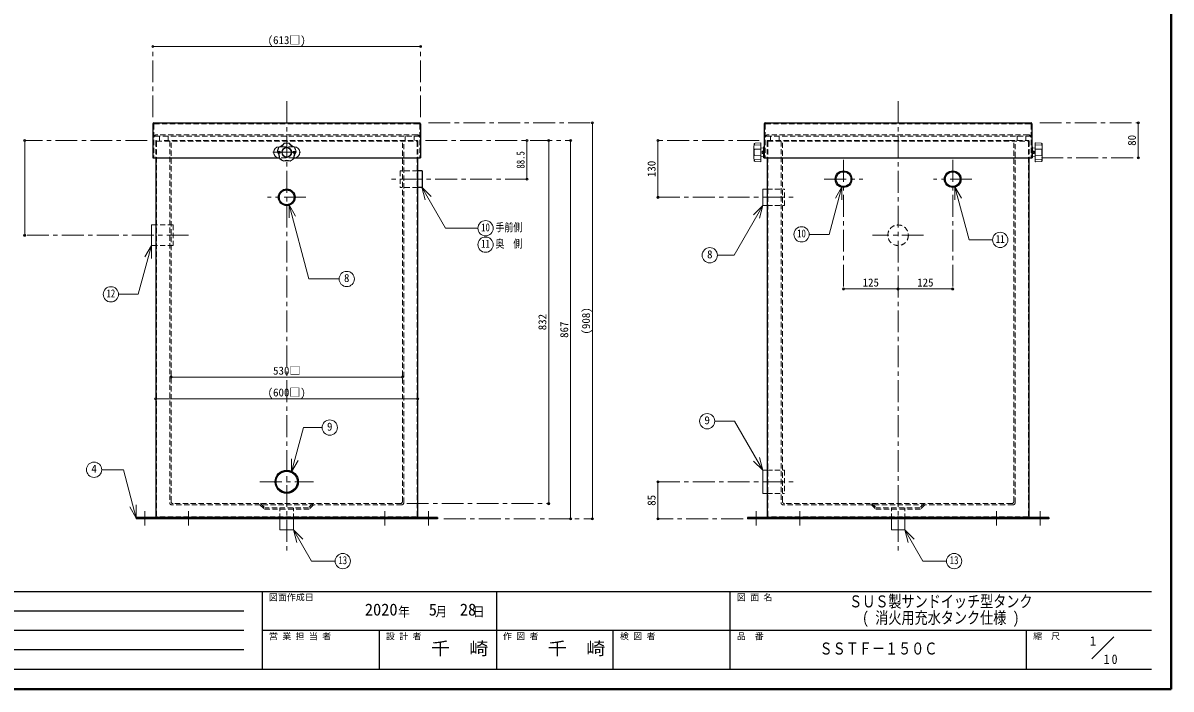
# Model space of a CAD drawing. Units: millimetres at full size, sheet at 1:10. Extents: x -2123 to 1927, y -1358 to 1452.
# Drawn here: x -702 to 1927, y -1358 to 168 of the extents above; entities that cross this region are included whole.
import ezdxf
from ezdxf.enums import TextEntityAlignment as Align

# ---------------------------------------------------------------- set-up
doc = ezdxf.new("R2010")
doc.units = ezdxf.units.MM
doc.header["$LTSCALE"] = 10
doc.header["$PDMODE"] = 32
doc.header["$PDSIZE"] = 5
doc.linetypes.add('CHAIN1', pattern=[8, 5, -1, 1, -1])
doc.linetypes.add('DASHED1', pattern=[1.8, 1.2, -0.6])
doc.layers.add('0-0', color=7, linetype='Continuous', lineweight=18)
doc.styles.add('ＭＳ ゴシック', font='')
doc.styles.get('ＭＳ ゴシック').set_extended_font_data('MS Gothic')

msp = doc.modelspace()

# ---------------------------------------------------------------- linework, layer by layer
at = {"layer": '0-0', "color": 1, "lineweight": 40}
for q in [(1927.2, 1451.91), (-2122.8, -1358.09)]:
    msp.add_line((1927.2, -1358.09), q, dxfattribs=at)
at = {"layer": '0-0', "color": 4, "lineweight": 9}
for p, q in [((-404.3, 114.41), (208.7, 114.41)), ((602.2, -968.09), (602.2, -60.59)), ((1852.2, -60.59), (1852.2, -140.59)), ((-697.8, -101.09), (-697.8, -318.09)), ((452.2, -101.09), (452.2, -189.59)), ((502.2, -101.09), (502.2, -933.09)), ((552.2, -968.09), (552.2, -101.09)), ((752.2, -101.09), (752.2, -231.09)), ((1302.2, -441.09), (1177.2, -441.09)), ((1427.2, -441.09), (1302.2, -441.09)), ((-362.8, -643.09), (167.2, -643.09)), ((-397.8, -693.09), (202.2, -693.09)), ((752.2, -883.09), (752.2, -968.09))]:
    msp.add_line(p, q, dxfattribs=at)
at = {"layer": '0-0', "color": 4, "linetype": 'CHAIN1', "lineweight": 9}
for p, q in [((-404.3, -47.59), (-404.3, 114.41)), ((208.7, -47.59), (208.7, 114.41)), ((-97.8, -10.59), (-97.8, -1043.09)), ((1302.2, -10.59), (1302.2, -1043.09)), ((226.7, -60.59), (602.2, -60.59)), ((1626.7, -60.59), (1852.2, -60.59)), ((-417.3, -101.09), (-697.8, -101.09)), ((219.7, -101.09), (552.2, -101.09)), ((983.7, -101.09), (752.2, -101.09)), ((-129.3, -128.09), (-66.3, -128.09)), ((1177.2, -145.59), (1177.2, -441.09)), ((1427.2, -145.59), (1427.2, -441.09)), ((1630.2, -140.59), (1852.2, -140.59)), ((452.2, -189.59), (137.2, -189.59)), ((1133.2, -189.59), (1221.2, -189.59)), ((1471.2, -189.59), (1383.2, -189.59)), ((-53.8, -231.09), (-141.8, -231.09)), ((752.2, -231.09), (1067.2, -231.09)), ((-692.45, -318.09), (-322.8, -318.09)), ((1360.7, -318.09), (1243.7, -318.09)), ((-159.3, -883.09), (-36.3, -883.09)), ((752.2, -883.09), (1067.2, -883.09)), ((177.2, -933.09), (502.2, -933.09)), ((-422.8, -950.09), (-422.8, -983.09)), ((-322.8, -950.09), (-322.8, -983.09)), ((127.2, -950.09), (127.2, -983.09)), ((227.2, -950.09), (227.2, -983.09)), ((262.2, -968.09), (602.2, -968.09)), ((947.2, -968.09), (752.2, -968.09)), ((977.2, -950.09), (977.2, -983.09)), ((1077.2, -950.09), (1077.2, -983.09)), ((1527.2, -950.09), (1527.2, -983.09)), ((1627.2, -950.09), (1627.2, -983.09))]:
    msp.add_line(p, q, dxfattribs=at)
at = {"layer": '0-0', "color": 5, "lineweight": 25}
for p, q in [((-404.3, -62.59), (-404.3, -140.59)), ((-402.3, -60.59), (206.7, -60.59)), ((208.7, -62.59), (208.7, -140.59)), ((995.7, -62.59), (995.7, -140.59)), ((997.7, -60.59), (1606.7, -60.59)), ((1608.7, -62.59), (1608.7, -140.59)), ((-404.3, -140.59), (-114.69, -140.59)), ((-397.8, -140.59), (-397.8, -963.59)), ((-80.91, -140.59), (208.7, -140.59)), ((202.2, -963.59), (202.2, -140.59)), ((995.7, -140.59), (1608.7, -140.59)), ((1002.2, -140.59), (1002.2, -963.59)), ((1602.2, -963.59), (1602.2, -140.59)), ((212.2, -170.59), (202.2, -170.59)), ((-442.8, -965.09), (-442.8, -968.09)), ((247.2, -965.09), (-442.8, -965.09)), ((247.2, -968.09), (-442.8, -968.09)), ((247.2, -965.09), (247.2, -968.09)), ((957.2, -965.09), (957.2, -968.09)), ((1647.2, -965.09), (957.2, -965.09)), ((1647.2, -968.09), (957.2, -968.09)), ((1647.2, -965.09), (1647.2, -968.09))]:
    msp.add_line(p, q, dxfattribs=at)
at = {"layer": '0-0', "linetype": 'DASHED1'}
for p, q in [((-402.3, -63.59), (-402.3, -140.59)), ((-401.3, -62.59), (205.7, -62.59)), ((206.7, -63.59), (206.7, -140.59)), ((997.7, -63.59), (997.7, -140.59)), ((998.7, -62.59), (1605.7, -62.59)), ((1606.7, -63.59), (1606.7, -140.59)), ((-399.3, -91.09), (203.7, -91.09)), ((-397.8, -102.59), (-397.8, -140.59)), ((200.7, -88.09), (-396.3, -88.09)), ((-396.3, -103.34), (-396.3, -962.84)), ((-395.55, -102.59), (199.95, -102.59)), ((-389.3, -101.09), (-389.3, -91.09)), ((-378.8, -101.09), (200.7, -101.09)), ((-365.8, -102.59), (-365.8, -931.09)), ((-362.8, -928.09), (-362.8, -101.09)), ((167.2, -928.09), (167.2, -101.09)), ((170.2, -931.09), (170.2, -102.59)), ((193.7, -101.09), (193.7, -91.09)), ((200.7, -103.34), (200.7, -962.84)), ((202.2, -102.59), (202.2, -140.59)), ((1000.7, -91.09), (1603.7, -91.09)), ((1002.2, -102.59), (1002.2, -140.59)), ((1600.7, -88.09), (1003.7, -88.09)), ((1003.7, -103.34), (1003.7, -962.84)), ((1004.45, -102.59), (1599.95, -102.59)), ((1009.7, -101.09), (1009.7, -91.09)), ((1034.2, -102.59), (1034.2, -931.09)), ((1037.2, -928.09), (1037.2, -101.09)), ((1567.2, -928.09), (1567.2, -101.09)), ((1570.2, -931.09), (1570.2, -102.59)), ((1594.7, -101.09), (1594.7, -91.09)), ((1600.7, -103.34), (1600.7, -962.84)), ((1602.2, -102.59), (1602.2, -140.59)), ((-80.91, -140.59), (-114.69, -140.59)), ((202.2, -208.59), (162.2, -208.59)), ((165.2, -936.09), (-360.8, -936.09)), ((162.2, -933.09), (-357.8, -933.09)), ((1565.2, -936.09), (1039.2, -936.09)), ((1562.2, -933.09), (1042.2, -933.09)), ((199.95, -963.59), (-395.55, -963.59)), ((-377.8, -963.59), (-377.8, -965.09)), ((-329.8, -965.09), (-329.8, -968.09)), ((-315.8, -965.09), (-315.8, -968.09)), ((120.2, -965.09), (120.2, -968.09)), ((134.2, -965.09), (134.2, -968.09)), ((182.2, -963.59), (182.2, -965.09)), ((1599.95, -963.59), (1005.45, -963.59)), ((1022.2, -963.59), (1022.2, -965.09)), ((1070.2, -965.09), (1070.2, -968.09)), ((1084.2, -965.09), (1084.2, -968.09)), ((1520.2, -965.09), (1520.2, -968.09)), ((1534.2, -965.09), (1534.2, -968.09)), ((1582.2, -963.59), (1582.2, -965.09))]:
    msp.add_line(p, q, dxfattribs=at)
at = {"layer": '0-0', "color": 4, "linetype": 'DASHED1', "lineweight": 9}
for p, q in [((-369.3, -101.09), (-369.3, -91.09)), ((173.7, -101.09), (173.7, -91.09)), ((1029.7, -101.09), (1029.7, -91.09)), ((1574.7, -101.09), (1574.7, -91.09)), ((-117.8, -126.34), (-115.3, -125.09)), ((-117.8, -126.34), (-117.8, -129.84)), ((-115.3, -131.09), (-117.8, -129.84)), ((-115.3, -125.09), (-112.8, -126.34)), ((-81.37, -115.59), (-114.24, -115.59)), ((-80.3, -125.09), (-82.8, -126.34)), ((-77.8, -126.34), (-80.3, -125.09)), ((-80.3, -131.09), (-77.8, -129.84)), ((-77.8, -126.34), (-77.8, -129.84)), ((1002.2, -212.16), (1042.2, -212.16)), ((1042.2, -250.16), (1042.2, -212.16)), ((1002.2, -250.16), (1042.2, -250.16)), ((-357.8, -294.59), (-397.8, -294.59)), ((-357.8, -294.59), (-357.8, -341.59)), ((-357.8, -341.59), (-397.8, -341.59)), ((1002.2, -856.59), (1042.2, -856.59)), ((1042.2, -856.59), (1042.2, -909.59)), ((1002.2, -909.59), (1042.2, -909.59)), ((-159.04, -936.09), (-149.04, -946.09)), ((-157.8, -933.09), (-147.8, -943.09)), ((-47.8, -943.09), (-147.8, -943.09)), ((-113.3, -968.09), (-113.3, -943.09)), ((-82.3, -968.09), (-82.3, -943.09)), ((-37.8, -933.09), (-47.8, -943.09)), ((1240.96, -936.09), (1250.96, -946.09)), ((1242.2, -933.09), (1252.2, -943.09)), ((1352.2, -943.09), (1252.2, -943.09)), ((1286.7, -968.09), (1286.7, -943.09)), ((1317.7, -968.09), (1317.7, -943.09)), ((1362.2, -933.09), (1352.2, -943.09)), ((-429.8, -965.09), (-429.8, -968.09)), ((-415.8, -965.09), (-415.8, -968.09)), ((220.2, -965.09), (220.2, -968.09)), ((234.2, -965.09), (234.2, -968.09)), ((970.2, -965.09), (970.2, -968.09)), ((984.2, -965.09), (984.2, -968.09)), ((1620.2, -965.09), (1620.2, -968.09)), ((1634.2, -965.09), (1634.2, -968.09))]:
    msp.add_line(p, q, dxfattribs=at)
at = {"layer": '0-0'}
for p, q in [((-115.3, -115.59), (-114.24, -115.59)), ((-81.37, -115.59), (-80.3, -115.59)), ((972.2, -139.32), (972.2, -116.85)), ((972.21, -116.32), (972.6, -108.94)), ((988.2, -111.15), (973.65, -111.64)), ((988.2, -121.23), (973.65, -120.75)), ((987.68, -106.62), (974.53, -107.05)), ((988.2, -149.05), (988.2, -107.12)), ((993.74, -118.55), (988.2, -118.09)), ((990.95, -125.74), (990.95, -130.44)), ((991.57, -125.09), (994.2, -125.09)), ((991.57, -128.09), (994.2, -128.09)), ((991.57, -131.09), (994.2, -131.09)), ((994.2, -115.59), (995.7, -115.59)), ((994.2, -115.59), (994.2, -140.59)), ((1610.2, -115.59), (1608.7, -115.59)), ((1610.2, -115.59), (1610.2, -140.59)), ((1612.82, -125.09), (1610.2, -125.09)), ((1612.82, -128.09), (1610.2, -128.09)), ((1612.82, -131.09), (1610.2, -131.09)), ((1610.66, -118.55), (1616.2, -118.09)), ((1613.45, -125.74), (1613.45, -130.44)), ((1616.2, -149.05), (1616.2, -107.12)), ((1616.2, -111.15), (1630.75, -111.64)), ((1616.2, -121.23), (1630.75, -120.75)), ((1616.71, -106.62), (1629.86, -107.05)), ((1632.18, -116.32), (1631.8, -108.94)), ((1632.2, -139.32), (1632.2, -116.85)), ((972.21, -139.85), (972.6, -147.23)), ((988.2, -134.94), (973.65, -135.43)), ((988.2, -145.02), (973.65, -144.54)), ((987.68, -149.55), (974.53, -149.13)), ((993.74, -137.62), (988.2, -138.09)), ((994.2, -140.59), (995.7, -140.59)), ((1610.2, -140.59), (1608.7, -140.59)), ((1610.66, -137.62), (1616.2, -138.09)), ((1616.2, -134.94), (1630.75, -135.43)), ((1616.2, -145.02), (1630.75, -144.54)), ((1616.71, -149.55), (1629.86, -149.13)), ((1632.18, -139.85), (1631.8, -147.23)), ((211.79, -208.04), (233, -229.25)), ((211.79, -208.04), (219.56, -237.02)), ((211.79, -208.04), (266.14, -302.18)), ((1173.51, -207.06), (1144.3, -316.07)), ((1173.51, -207.06), (1158.51, -233.04)), ((1173.51, -207.06), (1173.51, -237.06)), ((1432.48, -207.17), (1447.48, -233.16)), ((1432.48, -207.17), (1432.48, -237.17)), ((1432.48, -207.17), (1465.07, -328.81)), ((992.2, -212.16), (1002.2, -212.16)), ((992.2, -250.16), (992.2, -212.16)), ((-92.37, -248.5), (-77.37, -274.48)), ((-92.37, -248.5), (-92.37, -278.5)), ((-92.37, -248.5), (-46.87, -418.32)), ((992.3, -249.95), (926.44, -364.01)), ((992.3, -249.95), (971.08, -271.16)), ((992.3, -249.95), (984.53, -278.92)), ((992.2, -250.16), (1002.2, -250.16)), ((-397.8, -294.59), (-407.8, -294.59)), ((-407.8, -294.59), (-407.8, -341.59)), ((340.03, -302.18), (266.14, -302.18)), ((-407.64, -341.32), (-422.64, -367.3)), ((-397.8, -341.59), (-407.8, -341.59)), ((-407.64, -341.32), (-407.64, -371.32)), ((1144.3, -316.07), (1098.6, -316.07)), ((1518.59, -328.81), (1465.07, -328.81)), ((888.47, -364.01), (926.44, -364.01)), ((22.06, -418.32), (-46.87, -418.32)), ((-86.78, -860.21), (-59.63, -758.88)), ((-16.82, -758.88), (-59.63, -758.88)), ((882.5, -744.23), (927.3, -744.23)), ((992.27, -856.76), (927.3, -744.23)), ((-86.78, -860.21), (-86.78, -830.21)), ((-86.78, -860.21), (-71.78, -834.23)), ((992.27, -856.76), (971.05, -835.55)), ((992.27, -856.76), (984.5, -827.78)), ((992.2, -856.59), (1002.2, -856.59)), ((992.2, -856.59), (992.2, -909.59)), ((992.2, -909.59), (1002.2, -909.59)), ((-442.23, -966.16), (-457.23, -940.18)), ((-442.23, -966.16), (-442.23, -936.16)), ((-113.3, -968.09), (-113.3, -993.09)), ((-82.3, -968.09), (-82.3, -993.09)), ((1286.7, -968.09), (1286.7, -993.09)), ((1317.7, -968.09), (1317.7, -993.09)), ((-82.3, -993.09), (-113.3, -993.09)), ((-82.3, -993.09), (-61.09, -1014.3)), ((-82.3, -993.09), (-74.54, -1022.06)), ((-82.3, -993.09), (-40.87, -1064.84)), ((1317.7, -993.09), (1286.7, -993.09)), ((1317.7, -993.09), (1338.91, -1014.3)), ((1317.7, -993.09), (1325.46, -1022.06)), ((1317.7, -993.09), (1359.13, -1064.84)), ((13.02, -1064.84), (-40.87, -1064.84)), ((1413.02, -1064.84), (1359.13, -1064.84)), ((1745.98, -1288.59), (1796.48, -1238.09))]:
    msp.add_line(p, q, dxfattribs=at)
at = {"layer": '0-0', "color": 6, "lineweight": 25}
for p, q in [((-2077.8, -1134.52), (1882.2, -1134.52)), ((-153.52, -1313.09), (-153.52, -1134.52)), ((382.2, -1134.52), (382.2, -1313.09)), ((917.91, -1313.09), (917.91, -1134.52)), ((-1124.94, -1179.16), (-196.37, -1179.16)), ((-196.37, -1223.8), (-1124.94, -1223.8)), ((1882.2, -1223.8), (-153.52, -1223.8)), ((114.34, -1313.09), (114.34, -1223.8)), ((650.06, -1313.09), (650.06, -1223.8)), ((1596.48, -1313.09), (1596.48, -1223.8)), ((-196.37, -1268.44), (-1124.94, -1268.44)), ((1882.2, -1313.09), (-2077.8, -1313.09))]:
    msp.add_line(p, q, dxfattribs=at)
at = {"layer": '0-0', "linetype": 'DASHED1'}
for points in [[(1003.7, -101.09), (1557.25, -101.09), (1600.7, -101.09)], [(202.2, -170.59), (162.2, -170.59), (162.2, -208.59)]]:
    msp.add_lwpolyline(points, dxfattribs=at)
at = {"layer": '0-0', "color": 4, "linetype": 'DASHED1', "lineweight": 9}
for points in [[(-112.8, -126.34), (-112.8, -129.84), (-115.3, -131.09)], [(-82.8, -126.34), (-82.8, -129.84), (-80.3, -131.09)], [(-36.56, -936.09), (-46.56, -946.09), (-149.04, -946.09)], [(1363.44, -936.09), (1353.44, -946.09), (1250.96, -946.09)]]:
    msp.add_lwpolyline(points, dxfattribs=at)
at = {"layer": '0-0', "color": 5, "lineweight": 25}
msp.add_lwpolyline([(212.2, -170.59), (212.2, -208.59), (202.2, -208.59)], dxfattribs=at)
at = {"layer": '0-0'}
for points in [[(-407.64, -341.32), (-437.69, -453.46), (-482.95, -453.46)], [(-442.23, -966.16), (-471.89, -855.45), (-521.51, -855.45)]]:
    msp.add_lwpolyline(points, dxfattribs=at)
at = {"layer": '0-0', "color": 4, "linetype": 'DASHED1', "lineweight": 9}
for centre, radius in [((-115.3, -128.09), 1.5), ((-80.3, -128.09), 1.5), ((1302.2, -318.09), 23.5)]:
    msp.add_circle(centre, radius, dxfattribs=at)
at = {"layer": '0-0', "color": 4, "lineweight": 9}
msp.add_circle((-97.8, -128.09), 11.5, dxfattribs=at)
at = {"layer": '0-0'}
for centre, radius in [((-97.8, -128.09), 10.5), ((357.53, -302.18), 17.5), ((1081.1, -316.07), 17.5), ((1536.09, -328.81), 17.5), ((357.53, -339.68), 17.5), ((870.97, -364.01), 17.5), ((39.56, -418.32), 17.5), ((-500.45, -453.46), 17.5), ((865, -744.23), 17.5), ((0.68, -758.88), 17.5), ((-539.01, -855.45), 17.5), ((30.52, -1064.84), 17.5), ((1430.52, -1064.84), 17.5)]:
    msp.add_circle(centre, radius, dxfattribs=at)
at = {"layer": '0-0', "color": 5, "lineweight": 25}
for centre, radius in [((1177.2, -189.59), 19), ((1177.2, -189.59), 17), ((1427.2, -189.59), 19), ((1427.2, -189.59), 17), ((-97.8, -231.09), 19), ((-97.8, -231.09), 17), ((-97.8, -883.09), 26.5), ((-97.8, -883.09), 24.3)]:
    msp.add_circle(centre, radius, dxfattribs=at)
for centre, radius, start, end in [((-402.3, -62.59), 2, 90, 180), ((206.7, -62.59), 2, 0, 90), ((997.7, -62.59), 2, 90, 180), ((1606.7, -62.59), 2, 0, 90), ((-396.3, -963.59), 1.5, 180, 270), ((200.7, -963.59), 1.5, 270, 0), ((1003.7, -963.59), 1.5, 180, 270), ((1600.7, -963.59), 1.5, 270, 0)]:
    msp.add_arc(centre, radius, start, end, dxfattribs=at)
at = {"layer": '0-0', "linetype": 'DASHED1'}
for centre, radius, start, end in [((-401.3, -63.59), 1, 90, 180), ((205.7, -63.59), 1, 0, 90), ((998.7, -63.59), 1, 90, 180), ((1605.7, -63.59), 1, 0, 90), ((-396.3, -94.09), 6, 90, 180), ((-399.3, -94.09), 3, 90, 180), ((-396.3, -102.59), 1.5, 90, 180), ((-395.55, -103.34), 0.75, 90, 180), ((199.95, -103.34), 0.75, 0, 90), ((200.7, -94.09), 6, 0, 90), ((200.7, -102.59), 1.5, 0, 90), ((203.7, -94.09), 3, 0, 90), ((1003.7, -94.09), 6, 90, 180), ((1000.7, -94.09), 3, 90, 180), ((1003.7, -102.59), 1.5, 90, 180), ((1004.45, -103.34), 0.75, 90, 180), ((1599.95, -103.34), 0.75, 0, 90), ((1600.7, -94.09), 6, 0, 90), ((1600.7, -102.59), 1.5, 0, 90), ((1603.7, -94.09), 3, 0, 90), ((-360.8, -931.09), 5, 180, 270), ((-357.8, -928.09), 5, 180, 270), ((162.2, -928.09), 5, 270, 0), ((165.2, -931.09), 5, 270, 0), ((1039.2, -931.09), 5, 180, 270), ((1042.2, -928.09), 5, 180, 270), ((1562.2, -928.09), 5, 270, 0), ((1565.2, -931.09), 5, 270, 0), ((-395.55, -962.84), 0.75, 180, 270), ((199.95, -962.84), 0.75, 270, 0), ((1004.45, -962.84), 0.75, 180, 270), ((1599.95, -962.84), 0.75, 270, 0)]:
    msp.add_arc(centre, radius, start, end, dxfattribs=at)
at = {"layer": '0-0'}
for centre, radius, start, end in [((-115.3, -128.09), 12.5, 90, 270), ((-97.8, -128.09), 21.5, 146.5, 177.5), ((-144.47, -143.25), 29.89, 3.41115, 32.58885), ((-133, -139.52), 18.83, 355.0119, 40.9881), ((-97.8, -128.09), 21, 146.5, 177.5), ((-126.64, -88.39), 29.89, 291.41115, 320.58885), ((-119.55, -98.15), 18.83, 283.0119, 328.9881), ((-97.8, -128.09), 21.5, 74.5, 105.5), ((-97.8, -128.09), 21, 74.5, 105.5), ((-76.05, -98.15), 18.83, 211.0119, 256.9881), ((-68.96, -88.39), 29.89, 219.41115, 248.58885), ((-62.61, -139.52), 18.83, 139.0119, 184.9881), ((-51.14, -143.25), 29.89, 147.41115, 176.58885), ((-80.3, -128.09), 12.5, 270, 90), ((-97.8, -128.09), 21, 2.5, 33.5), ((-97.8, -128.09), 21.5, 2.5, 33.5), ((982.2, -116.85), 10, 176.98087, 180), ((974.6, -109.05), 2, 91.84585, 176.98087), ((1027.04, -128.09), 54.34, 172.70127, 187.29873), ((973.63, -121.25), 0.5, 88.09085, 172.70127), ((975.27, -108.58), 2.07, 141.26695, 176.97243), ((983.16, -108.66), 9.96, 178.90936, 197.37998), ((987.7, -107.12), 0.5, 0, 91.84585), ((993.05, -126.59), 2.11, 134.62454, 225.37546), ((993.05, -129.59), 2.11, 134.62454, 225.37546), ((992.52, -126.62), 1.79, 121.62812, 150.75937), ((992.52, -129.56), 1.79, 209.24063, 238.37188), ((993.7, -119.05), 0.5, 0, 85.23636), ((1610.7, -119.05), 0.5, 94.76364, 180), ((1611.34, -126.59), 2.11, 314.62454, 45.37546), ((1611.88, -126.62), 1.79, 29.24063, 58.37188), ((1611.34, -129.59), 2.11, 314.62454, 45.37546), ((1611.88, -129.56), 1.79, 301.62812, 330.75937), ((1616.7, -107.12), 0.5, 88.15415, 180), ((1629.8, -109.05), 2, 3.01913, 88.15415), ((1621.24, -108.66), 9.96, 342.62002, 1.09064), ((1630.76, -121.25), 0.5, 7.29873, 91.90915), ((1629.13, -108.58), 2.07, 3.02757, 38.73305), ((1577.36, -128.09), 54.34, 352.70127, 7.29873), ((1622.2, -116.85), 10, 0, 3.01913), ((-97.8, -128.09), 21.5, 218.5, 249.5), ((-97.8, -128.09), 21, 218.5, 249.5), ((-97.8, -177.15), 29.89, 75.41115, 104.58885), ((-97.8, -165.09), 18.83, 67.0119, 112.9881), ((-97.8, -128.09), 21, 290.5, 321.5), ((-97.8, -128.09), 21.5, 290.5, 321.5), ((982.2, -139.32), 10, 180, 183.01913), ((974.6, -147.13), 2, 183.01913, 268.15415), ((973.63, -134.93), 0.5, 187.29873, 271.90915), ((983.16, -147.51), 9.96, 162.62002, 181.09064), ((975.27, -147.59), 2.07, 183.02757, 218.73305), ((987.7, -149.05), 0.5, 268.15415, 0), ((993.7, -137.13), 0.5, 274.76364, 0), ((1610.7, -137.13), 0.5, 180, 265.23636), ((1616.7, -149.05), 0.5, 180, 271.84585), ((1629.8, -147.13), 2, 271.84585, 356.98087), ((1630.76, -134.93), 0.5, 268.09085, 352.70127), ((1621.24, -147.51), 9.96, 358.90936, 17.37998), ((1629.13, -147.59), 2.07, 321.26695, 356.97243), ((1622.2, -139.32), 10, 356.98087, 0)]:
    msp.add_arc(centre, radius, start, end, dxfattribs=at)
at = {"layer": '0-0', "color": 1}
for p in [(-404.3, 114.41), (208.7, 114.41), (602.2, -60.59), (1852.2, -60.59), (-697.8, -101.09), (452.2, -101.09), (502.2, -101.09), (552.2, -101.09), (752.2, -101.09), (1852.2, -140.59), (452.2, -189.59), (752.2, -231.09), (-697.8, -318.09), (1177.2, -441.09), (1302.2, -441.09), (1427.2, -441.09), (-362.8, -643.09), (167.2, -643.09), (-397.8, -693.09), (202.2, -693.09), (752.2, -883.09), (502.2, -933.09), (552.2, -968.09), (602.2, -968.09), (752.2, -968.09)]:
    msp.add_point(p, dxfattribs=at)

# ---------------------------------------------------------------- texts
at = {"layer": '0-0', "style": 'ＭＳ ゴシック'}
for s, height, p in [('(613□)', 18.33, (-141.55, 114.41)), ('8', 18.33, (864.72, -376.51)), ('8', 18.33, (33.31, -430.82)), ('125', 18.33, (1220.95, -441.09)), ('125', 18.33, (1345.95, -441.09)), ('530□', 18.33, (-129.05, -643.09)), ('(600□)', 18.33, (-141.55, -693.09)), ('9', 18.33, (858.75, -756.73)), ('9', 18.33, (-5.57, -771.38)), ('4', 18.33, (-545.26, -867.95)), ('図面作成日', 14.66, (-138.52, -1159.52)), ('図 面 名', 14.66, (932.91, -1159.52)), ('2020', 27.49, (81.2, -1197.91)), ('5', 27.49, (227.45, -1197.91)), ('28', 27.49, (298.7, -1197.91)), ('営 業 担 当 者', 14.66, (-138.52, -1248.8)), ('設 計 者', 14.66, (129.34, -1248.8)), ('作 図 者', 14.66, (397.2, -1248.8)), ('検 図 者', 14.66, (665.06, -1248.8)), ('品\u3000番', 14.66, (932.91, -1248.8)), ('縮\u3000尺', 14.66, (1611.48, -1248.8)), ('1', 21.99, (1740.9, -1265.61))]:
    msp.add_text(s, height=height, dxfattribs=at).set_placement(p, align=Align.BOTTOM_LEFT)
for s, p in [('80', (1852.2, -113.09)), ('130', (752.2, -184.84)), ('(908)', (602.2, -545.59)), ('832', (502.2, -535.84)), ('867', (552.2, -553.34)), ('85', (752.2, -938.09))]:
    msp.add_text(s, height=18.33, rotation=90, dxfattribs=at).set_placement(p, align=Align.BOTTOM_LEFT)
at = {"layer": '0-0', "style": 'ＭＳ ゴシック', "width": 0.8}
msp.add_text('88.5', height=18.33, rotation=90, dxfattribs=at).set_placement((452.2, -165.34), align=Align.BOTTOM_LEFT)
at = {"layer": '0-0', "style": 'ＭＳ ゴシック'}
for s, height, width, p in [('手前側', 18.33, 0.8, (380.03, -314.68)), ('10', 18.33, 0.8, (347.53, -314.68)), ('10', 18.33, 0.8, (1071.1, -328.57)), ('11', 18.33, 0.8, (347.53, -352.18)), ('奥\u3000側', 18.33, 0.8, (380.03, -352.18)), ('11', 18.33, 0.8, (1526.09, -341.31)), ('12', 18.33, 0.8, (-510.45, -465.96)), ('13', 18.33, 0.8, (20.52, -1077.34)), ('13', 18.33, 0.8, (1420.52, -1077.34)), ('ＳＵＳ製サンドイッチ型タンク', 27.49, 0.8, (1190.06, -1179.16)), ('( 消火用充水タンク仕様 )', 27.49, 0.8, (1220.06, -1216.66)), ('千\u3000崎', 29.33, 1.1, (232.2, -1288.44)), ('千\u3000崎', 29.33, 1.1, (500.06, -1288.44)), ('ＳＳＴＦ－１５０Ｃ', 27.49, 0.8, (1122.2, -1287.19))]:
    msp.add_text(s, height=height, dxfattribs=dict(at, width=width)).set_placement(p, align=Align.BOTTOM_LEFT)
at = {"layer": '0-0', "char_height": 21.99, "attachment_point": 7, "style": 'ＭＳ ゴシック'}
for s, insert in [('\\T1.27;\\W0.9;年\\~\\~\\~月\\~\\~\\~日', (157.2, -1194.16)), ('\\T1.36;\\W0.9;10', (1772.87, -1300.99))]:
    msp.add_mtext(s, dxfattribs=dict(at, insert=insert))

doc.saveas('drawing.dxf')
